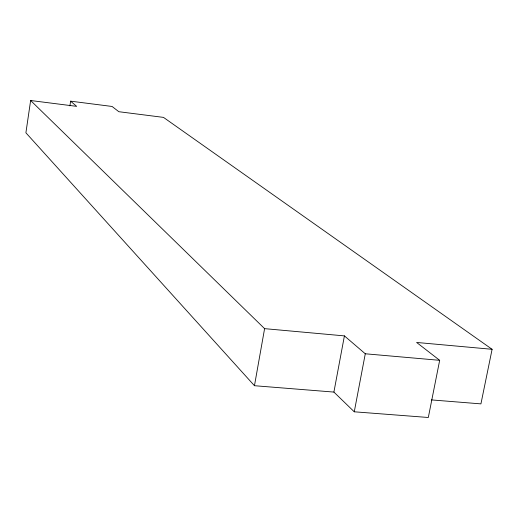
<?xml version="1.0" encoding="UTF-8"?>
<svg xmlns="http://www.w3.org/2000/svg" width="518" height="518" viewBox="0 0 518 518"><rect width="100%" height="100%" fill="white"/><g stroke="black" fill="none" stroke-linecap="round" stroke-linejoin="round"><path stroke-width="0.78" d="M69.904 105.879L70.616 101.165L76.67 106.358L30.633 100.511L25.9 132.796L254.455 385.709L333.903 392.081L354.267 411.797L428.315 417.489L439.678 360.321L416.614 342.45L492.1 349.3L480.931 403.878L431.365 399.902M254.455 385.709L264.594 328.645L30.633 100.511M333.903 392.081L344.412 335.891L264.594 328.645M354.267 411.797L365.281 353.781L344.412 335.891M365.281 353.781L439.678 360.321M70.616 101.165L112.069 106.462L118.849 111.713L163.481 117.385L492.1 349.3"/></g></svg>
